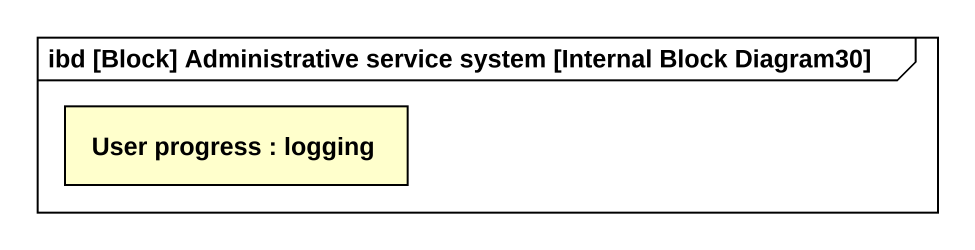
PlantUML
@startuml
mainframe ibd [Block] Administrative service system [Internal Block Diagram30]
rectangle "User progress : logging" as User_progress #FFFFCC
@enduml
